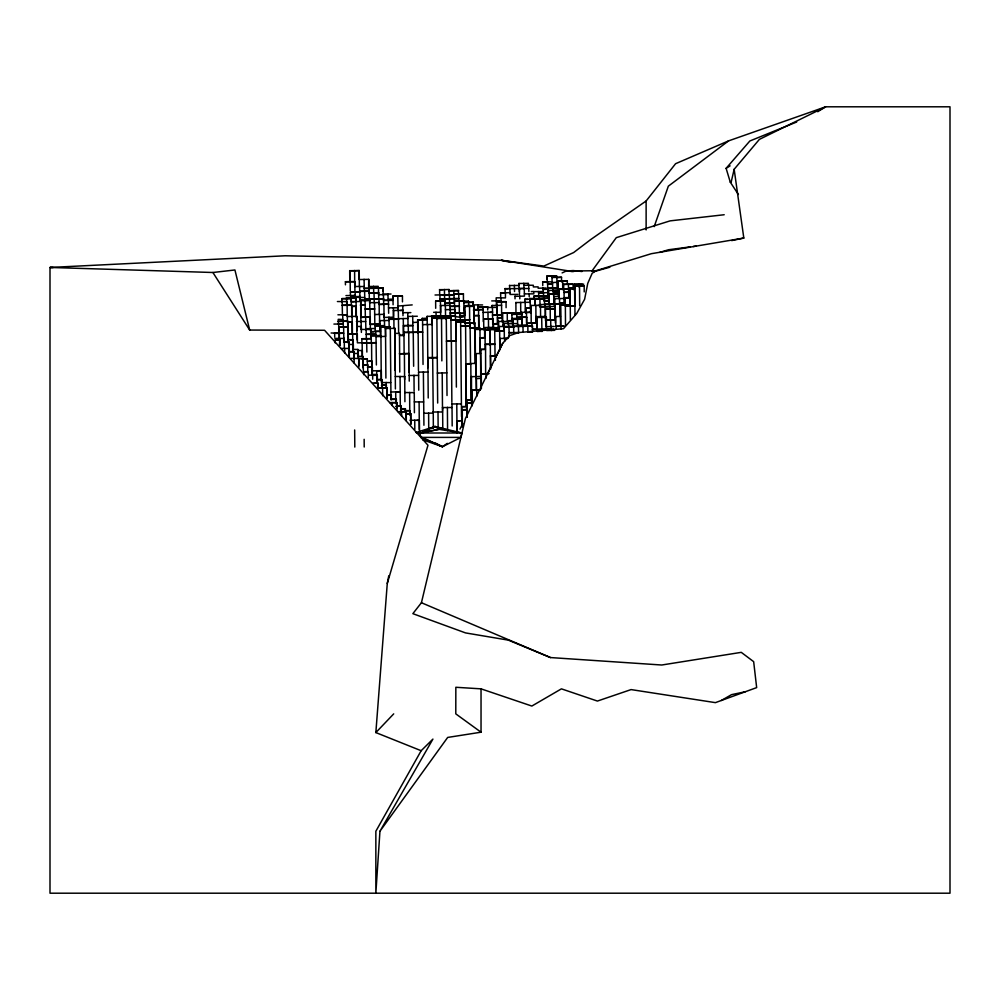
<?xml version="1.0" encoding="UTF-8"?>
<svg xmlns="http://www.w3.org/2000/svg" width="1000" height="1000" viewBox="0 0 1000 1000"><rect width="100%" height="100%" fill="white"/><g stroke="black" fill="none" stroke-linecap="round" stroke-linejoin="round"><path stroke-width="1.5" d="M339.55 346.012L339.775 339.787L335.138 339.75L335.163 342.863M348.95 356.138L349.263 348.425L341.037 348.462M379.938 831.25L375.85 893.2L375.85 831.25L421.163 750.713L432.925 739.087L379.938 831.25L447.675 737.438L481.037 732.2L481.037 688.85L455.838 687.275L455.788 713.863L481.037 732.2M421.163 750.713L375.85 732.575L387.275 583.438L388.762 575.837M422.85 439.85L442.475 446.725L460.925 437.4L461.85 433L435.012 426.512L415.95 432.537M817.712 111.725L825.675 106.8L728.625 140.85L675.575 163.713L646.125 200.987L590.85 239.45L573.65 252.55L543.837 266.075L501.425 260.287L285.15 255.787L50 267.462L50 893.2L950 893.2L950 106.8L825.675 106.8L759.362 139.4L734.163 169.275L731.162 182.138L730.275 182.138L726.112 168.325L749.85 140.988L796.688 122M481.037 688.85L531.85 706.05L561.425 688.85L597.413 701.062L631.075 689.587L715.413 702.638L756.663 687.613L753.662 661.663L741.263 652.35L661.737 665.013L550.487 657.562L508.312 640.125L465.55 632.913L412.863 613.663L421.425 602.725L465.425 418.525L502.663 343.4L509.562 335.675L518.538 332.55L563.5 328.688L576.737 313.475L584.612 299.288L587.762 283.35L592.175 273.275L595.988 270.712L651.338 253.7L743.812 238.05L734.163 169.275M387.275 583.438L427.975 445.238L324.562 330.275L249.675 330.05L212.9 272.5L50 267.462L53.125 267.5M654.2 226.625L668.337 186.175L728.625 140.85M459.963 429.1L462.725 423.575M488.2 372.425L491.637 365.513M495.775 357.225L502.663 343.4M591.763 271.25L616.287 237.662L670.088 220.875L724.2 214.737M375.85 732.575L393.713 713.863M349.775 281.613L349.688 270.738L359.237 270.525L359.363 286.663M345.412 281.712L354.825 281.65L345.412 281.712L345.438 284.812M368.8 288.425L364.162 288.387L383.125 288.113L368.8 288.425L368.725 279.35L359.175 279.562L359.237 270.525M341.875 298.637L351.287 298.575L341.875 298.637L341.763 301.887M350.412 292.175L359.825 292.113L350.412 292.175L350.438 295.763M346.375 298.1L355.788 298.038L346.375 298.1L346.375 298.812M355.363 296.762L350.725 296.725L360.275 296.512C355.138 305.25 384.738 297.562 360.3 300.163M346.675 301.613L337.4 301.537M368.725 279.35L368.638 286.525L378.2 286.325L378.212 288.35M352.825 295.712L355.35 295.512L345.938 295.587M364.137 286.55L354.862 286.475M359.812 291.325L369.237 291.262L359.812 291.325L359.862 297.613M354.275 301.712L351.175 301.688L360.725 301.488L360.887 321.65M351.625 305.25L342.2 305.312L351.625 305.25L351.712 316.438M360.163 300.3L360.275 296.512M347.8 321.213L338.25 321.413L347.8 321.213L347.925 336.975M342.738 319.5L338.225 319.325L338.25 321.413M337.912 314.8L347.337 314.738L342.425 314.975L342.175 301.425M360.725 301.488L360.712 317.337L370.262 317.125L360.712 317.337M364.637 297.512L357.75 297.375M378.663 292.7L369.113 292.913L378.663 292.7L378.713 298.913L383.488 298.812L364.65 298.938L378.713 298.913M351.625 306.25L356.262 306.288L352.55 306.512M338.85 326.9L348.263 326.838L338.85 326.9L338.9 333.375L343.675 333.275L331.087 332.987M339.212 339.05L339.312 332.95L339.35 338.575M347.125 305.062L347.212 316.55L356.763 316.337L356.737 330.85M347.663 321.987L352.3 322.025L347.388 322.275M357.312 333.938L347.762 334.137L357.312 333.938L357.388 342.825L376.213 342.688L363.075 342.975M344.125 338.462L334.85 338.387M379.012 302.613L369.6 302.675L369.562 298.7M387.95 294.613L378.537 294.675L378.488 288.075M379.025 304.413L388.575 304.2L379.025 304.413L378.988 298.625M365.662 321.538L356.388 321.463M361.2 326.562L356.7 326.388M374.613 314.525L384.162 314.325L384.212 320.688M392.912 300.312L383.5 300.375L392.912 300.312L393.013 296.112L402.438 296.038L402.475 301.863M348.725 350.6L348.787 341.825L344.15 341.788M348.225 339.663L352.863 339.7L350.337 339.888M365.712 328.713L375.275 328.5M370.188 324.375L379.738 324.175L370.188 324.375L370.062 308.825C352.875 309.275 386.75 309.075 370.062 308.825M388.475 307.85L397.887 307.787M348.675 344.438L353.312 344.475L353.237 352.287M402.438 296.038L392.875 296.25M361.85 338.725L371.262 338.663L361.85 338.725L361.887 343M370.637 329.525L361.362 329.45M379.575 320.65L389.125 320.438M373.75 331.725L370.65 331.7L380.487 331.2M353.7 358.725L353.787 351.6L349.15 351.562M393.413 310.525L402.962 310.312L403 315.712M397.875 306.062L412.2 304.9M353.212 349.412L357.85 349.45L357.762 356.188M371.238 335.688L380.662 335.625L371.238 335.688L371.3 342.938M380.525 335.775L380.588 326.788L390 326.725L390.012 328.575M384.525 325.688L375.112 325.75L384.525 325.688L384.487 320.4M353.663 353.45L358.3 353.488L358.175 356.362L362.825 356.4L362.887 365.15L367.8 364.913L363.162 364.862M362.225 350.625L357.713 350.45M376.025 336.625L385.575 336.413L385.363 326.688M385.375 328.537L394.938 328.325L395.4 388.938M400.438 310.512L402.962 310.312M390 326.725L380.45 326.925M398.387 318.688L407.938 318.475M362.825 356.4L362.738 364.45M363.188 367.962L363.25 358.512L350.525 358.375M394.938 328.325L395.112 370.45M407.788 316.45L417.337 316.238M362.7 358.825L367.337 358.862L362.425 359.1M403.5 325.625L412.912 325.55L403.5 325.625L403.575 335.575M449.087 295.287C432.413 295.038 466.275 294.837 449.087 295.287L449.05 289.513L439.487 289.713L442.587 289.738M435.037 295L444.588 294.788L442.062 294.988M367.212 361.1L371.85 361.138L369.325 361.325M399.338 333.488L394.837 333.312M412.75 322.488L417.663 322.238M400.262 335.5L403.85 335.425L403.963 332.337L422.788 332.2L408.462 332.512M435.637 301.163L445.05 301.1L435.637 301.163L435.688 308.288M417.638 319.85L427.2 319.65L417.638 319.85L417.75 333.162M377.188 379.5L381.825 379.538L376.912 379.775L376.875 374.55L372.238 374.513L372.312 367.05L367.675 367.013M363.65 374.688L363.625 371.6L368.275 371.637L364.55 371.863M403.85 335.425L399.35 335.238M439.975 298.863L458.95 298.587L439.975 298.863L439.95 294.75M449.05 289.513L448.913 290.763L458.462 290.55L448.913 290.763M422.137 318.438L427.05 318.2M439.55 318.5L436.463 318.475L436.587 316.288L427.175 316.35L427.062 319.788M413.237 332.413L413.638 366.25M440.45 305.55L450 305.338L450.037 309.713M422.6 324.65L432.15 324.438M454 293.9L463.413 293.837L454 293.9L454.038 298.837M376.875 374.55L371.962 374.8L371.85 361.138M432.1 317.812L441.512 317.738L432.1 317.812L432.4 357.812C449.588 357.362 415.725 357.562 432.4 357.812M371.575 342.65L371.788 370.85L381.337 370.65L377.625 370.863M377.212 382.612L377.3 375.138L369.075 375.175M436.025 315.975L445.575 315.775L440.662 316.025L440.588 305.4M432.863 316.512L436.587 316.288M445.4 309.675L454.95 309.475L454.975 313C472.163 312.55 438.3 312.75 454.975 313M454.462 300.925L463.875 300.85L463.975 313.438L459.338 313.4L459.237 300.812L454.462 300.925L454.513 306.475C471.7 306.025 437.825 306.225 454.513 306.475M440.95 316.613L436.45 316.438M454.35 303.225L444.925 303.288L454.35 303.225L454.312 298.55M377.663 386.962L377.775 382.962L373.137 382.925M463.413 293.837L463.462 301.288L458.963 301.1M409.038 353.562L399.487 353.762L409.038 353.562L409.25 381.138M446 315.963L455.412 315.887L446 315.963L445.875 318.412L441.1 318.512L441.087 316.475M445.875 318.412L450.925 318.05L436.6 318.325M473.175 302.375L463.75 302.438L473.312 302.225L473.188 305L473.312 302.225M381.737 385.087L386.375 385.125L381.45 385.375M468.25 301.175L459.237 300.812M450.812 319.988L469.775 319.713L450.812 319.988L450.775 315.85M390.712 382.612L381.438 382.537M455.412 316.45C476.375 321.475 452.938 301.262 474.175 306.238L474.312 323.95M387.163 397.537L387.225 388.038L377.812 388.113L377.775 382.962M459.338 313.4L464.25 313.15L464.275 316L459.5 316.1M455.875 322.013L465.288 321.95L455.875 322.013L456.375 387.088M404.575 376.575L395.3 376.488M464.275 316L459.775 315.812M390.788 392L400.337 391.8L396.613 392.013M474.175 324.212L474.175 306.238M409.075 375.487L418.488 375.412M473.775 309.662L483.2 309.587L473.775 309.662L473.825 315.788L478.738 315.538L474.1 315.5M388.275 395.125L391.362 395.15L387.638 395.375M487.7 309.975L487.675 306.913L478.125 307.113L481.213 307.137M474.712 322.788L465.163 323L474.712 322.788L474.75 327.987C491.938 327.537 458.075 327.738 474.75 327.987M482.6 304.938L473.325 304.862M418.462 372.1L427.875 372.038M395.763 399.775L395.925 403.7M396.2 403.413L396.312 399.2L391.675 399.162M517.95 294.387L510.075 294.462L510.062 292.688L500.513 292.887L503.6 292.913M528.725 288.475L504.975 288.7L508.075 288.725M487.537 307.638L487.675 306.913M483.075 312.413L492.638 312.2L490.1 312.4M509.45 285.525L518.862 285.45M455.887 341.1L446.475 341.175L455.887 341.1L455.725 319.75M396.662 409L396.75 402.537L389.725 402.55M492.025 305.525L501.575 305.325L501.65 315.375M496.637 301.75L506.05 301.688L496.637 301.75L496.662 305.575M483.688 318.988L493.1 318.913L483.688 318.988L483.762 329.725M498.6 301.038L501.125 300.837L491.712 300.912M510.062 292.688L509.888 288.45M518.85 283.525L528.4 283.325L528.425 285.525M400.725 406.312L400.913 412.825M414.125 392.612L404.837 392.537M483.625 329.075C457.413 329.562 497.912 329.575 479.963 329.212L480.138 352.925M396.225 406.138L401.275 406.225L395.95 406.425M501.575 305.325L501.413 301.65M437.3 373.075L446.85 372.863M519.312 288.538L523.95 288.425L523.925 285.338L528.7 285.238L533.337 285.275L533.35 286.95L538.125 286.85L538.138 288.225L546.138 288M523.925 285.338L523.763 283.288M409.925 414.762L409.9 410.625L405.262 410.588L405.387 408.713L400.75 408.675M484.588 327.65L494 327.587L484.588 327.65L484.663 337.837L480.025 337.8L484.938 337.562M514.862 296.325L524.425 296.112L524.4 293.913L533.825 293.85L533.8 291.613L543.212 291.55M532.537 332.25L532.487 326.112L499.325 326.5L499.212 329.55L484.875 329.837L489.513 329.875L489.5 327.725L498.913 327.663L494.425 328.013M406.15 418.175L406.238 411.6L398.013 411.637M502.362 317.538L497.45 317.775L502.088 317.812L502.062 314.95L492.512 315.163L502.062 314.95M502.4 322.212L502.475 312.913L511.887 312.85L511.95 321.6M405.7 414.05L410.75 413.663L406.112 413.625M489.5 327.725L499.2 327.9M493.413 323.775L498.325 323.537M409.9 410.625L407.375 410.812M515.75 302.575L530.075 302.262M489.8 329.613L490.05 344.462C507.238 344.012 473.363 344.212 490.05 344.462M524.4 293.913L524.225 288.3M507.725 321.5L498.45 321.425L498.363 327.812M506.838 313.238L516.388 313.025L516.4 314.637M487.675 307.488L492.45 307.387L492.725 324.225L497.638 323.975L497.587 317.638M498.45 321.425L498.5 328.088L494 327.9M423.612 401.962L414.325 401.887M529.637 299.113L524.725 299.363L527.812 299.387M547.062 279.212L547.175 275.975L556.6 275.9L556.613 277.525M511.887 312.85L511.763 314.6M552.137 281.8L542.587 282.013L545.675 282.038M503.25 323.975L503.413 326.5M517.575 323.638L503.8 323.375L503.688 326.562M480.562 353.425L475.65 353.675L475.825 377.15M525.163 302.512L525.375 312.188M475.725 363.338L465.887 363.825L470.538 363.862L470.075 322.75M512.638 320.513L507.725 320.763L512.362 320.8L512.35 318.463L517.125 318.363M529.637 298.525L548.6 298.25L539.05 298.463L539.025 295.912L534.25 296.012L534.125 298.25M480.737 376.6L480.525 349.45L485.45 349.2M516.388 313.025L520.887 313.2M530.2 299.15L544.525 298.837L530.2 299.15L530.262 308.175L525.625 308.137L525.662 313.1M512.35 318.463L512.225 321.362M551.975 277.488L561.525 277.275L561.562 281.938M504.25 327.262L513.663 327.2L504.25 327.262L504.338 338.537L507.912 338.462M511.9 314.462L521.587 314.113M512.663 323.913L512.762 319.2L522.188 319.137L522.225 325.5L527.013 325.4L527.125 323.237L536.55 323.175L526.987 323.387L527.013 325.4M550.612 283.988L547.525 283.962L552.438 283.725M470.812 363.575L471.087 400.475M547.975 289.237L543.062 289.488L543.05 287.975M423.7 413.288L433.25 413.088L432.675 357.537M556.6 275.9L547.038 276.112M527.413 312.512L531.125 312.288L521.712 312.35L521.613 317.062M525.625 308.137L530.538 307.9L530.575 313.15M504.137 330.737L494.725 330.8L504.137 330.737L504.1 326.4M517.25 317.312L526.663 317.25L517.25 317.312L517.263 319.387L522.188 319.137M535.013 305.062L535.112 298.9L535.15 304.925M552.425 282.55L557.337 282.3L557.388 288.25L547.975 288.312L548 292.663L538.587 292.738L543.225 292.775L543.2 289.35M409.975 420.275L419.387 420.213L416.863 420.412M513.1 326.05L513.212 323.312L513.237 326.613M530.938 305.5L540.487 305.3L540.575 316.7M547.975 288.312L557.525 288.113L557.35 283.475M499.7 338.5L507.7 338.288M513.525 327.337L513.65 326.238L513.7 332.713M554.237 290.5L557.95 290.275L548.4 290.487L548.462 298.4M557.812 290.425L557.888 280.988L567.3 280.925L567.325 284.025M561.525 277.275L557.8 277.5M539.025 295.912L548.175 296.288M552.888 288.062L557.8 287.825M433.1 412.038L442.512 411.962M522.225 325.5L517.587 325.462L527.15 325.262M548.85 294.062L558.4 293.863L548.85 294.062L548.925 304.762M518.013 326.512L532.487 326.112M539.925 304.613L554.4 304.163L544.987 304.225L544.862 307.162M495.363 360.3L495.325 355.613L490.412 355.863L495.05 355.9L494.712 329.375M471.325 376.662L480.875 376.45M540.487 305.3L537.962 305.487M442.475 407.562L451.9 407.5M522.938 326.312L523.112 331.887M559.125 298.263L559.2 289.163L568.612 289.088L563.7 289.337L563.663 284.3L573.075 284.237L573.112 288.888M567.3 280.925L557.75 281.137M563.112 285.587L563.288 290.125M558.263 294L558.387 291.6L558.425 296.625M553.787 296.575L558.7 296.337L558.85 298.363M535.938 316.663L545.487 316.45M451.875 403.963L461.287 403.9M476.25 378.612L481.175 378.375M481.25 388.75L481.138 373.8L489.137 373.587M554.637 298.675L564.188 298.463M551.35 330.588L551.337 329.1L546.425 329.338L546.337 317.3L536.775 317.5L536.875 329.55L553.725 329.05M531.625 323.425L536.825 322.887M531.912 323.137L532.075 327.212M545.438 308.888L554.85 308.825L545.438 308.888L545.525 320.775M554.225 300L554.412 306.7M546.2 306.75L554.688 306.425M568.962 298.225L568.888 288.2L573.8 287.95M573.075 284.237L563.525 284.438M560.588 324.9L560.438 305.113L569.85 305.038L569.725 288.725L574.637 288.475M530.988 332.238L527.888 332.212L531.613 332M555.225 303.888L564.637 303.825L555.225 303.888L555.375 323.013M574.225 290.075L574.325 284.25L583.737 284.188M479.85 390.075L471.85 390.3L480.062 390.25M574.775 306.1L565.35 306.163L574.775 306.1L574.612 285.9L584.175 285.7L584.212 291.9M563.975 289.05L564.225 302.925L559.575 302.887L564.5 302.638M569.788 297.475L564.875 297.725L569.513 297.762L569.487 294.45L569.375 297.875L564.462 298.125L569.1 298.163L569.025 288.05M546.263 327.05L546.337 317.3M466.675 410.962L466.587 400.225L471.5 399.988M564.925 303.538L560 303.788L560.1 316.238M466.637 406.438L461.725 406.688L464.812 406.712M545.938 320.138L555.35 320.075L545.938 320.138L545.988 325.887M560.438 305.113L569.85 305.038M467.137 417.262L467.025 403.113L471.938 402.875M467.075 409.513L462.163 409.762L466.8 409.8L466.725 400.087M584.175 285.7L574.612 285.9M555.6 316.6L560.513 316.363M546.263 326.675L554.275 326.45M461.825 420.662L456.912 420.913L460.012 420.938M564.1 326.087L556.1 326.312L564.312 326.275M447.337 443.338L442.475 446.725L420.925 437.4L419.837 433L438.988 429.338L461.85 433L417.1 433M726.112 168.325L730.1 165.863M721.312 700.487L731.538 694.65L745.312 691.75M431.213 428.675L435.012 426.512L447.912 430.4M562.112 272.913L566.125 271.062L573.188 270.55L582.025 271.525M659.725 252.413L668.512 249.75L690.138 246.9M593.787 271.688L609.9 267.188M731.663 240.6L743.812 238.05M693.225 246.5L696.312 246.088M212.9 272.5L234.925 269.975L249.675 330.05M355.525 270.75L359.1 270.663M582.413 284.35L574.188 284.387M383.175 294.1L391.037 294.025M531.275 291.575L533.663 291.525M558.25 291.75L553.325 291.988L557.975 292.025L557.888 280.988M357.75 296.712L360.138 296.663M568.913 292.1L564 292.35L568.638 292.387L568.612 289.088M388.125 299.275L392.9 299.163M534.113 296.163L548.45 296.012M505.425 292.65L505.462 297.9L496.188 297.825L496.2 300M544.125 300.75L548.9 300.65M360.337 305.15L365.25 304.9L360.613 304.862M474.038 306.375L464.613 306.438M483.95 307.125L487.537 307.05M549.938 309.075L549.913 306.525L540.363 306.737L545 306.775L544.987 304.225M473.363 310.087L476.95 310.012M402.975 312.7L410.85 312.625M433.612 312.312L440.637 312.3L440.412 301.062M393.6 317.2L384.05 317.413L383.938 304.163M393.888 319.062C376.7 319.513 410.575 319.312 393.888 319.062L393.963 328.7M543.8 317.488L546.2 317.438M333.913 324.075L343.325 324.012L338.413 324.263L338.387 321.275M510.688 323.512L513.075 323.462M465.6 325.812C448.413 326.262 482.287 326.062 465.6 325.812L466.225 406.975M334.387 333.188L339.175 333.088M532.513 329.225L546.425 329.338M371.087 334.137C353.9 334.588 387.775 334.387 371.087 334.137L371.125 338.812M542.212 331.262L537.3 331.512L537.288 329.125M336.062 340.012L339.775 339.787L339.825 345.588M348.65 341.962L343.875 342.062L343.625 326.8M353.65 351.75L348.875 351.85L348.787 341.825M360.725 358.713L363.113 358.663M367.4 367.3L372.175 367.188M377.163 375.275L372.375 375.387L372.312 367.05M488.162 373.787L481.138 373.8M375.25 383.15L377.638 383.1M387.088 388.188L379.225 388.263M391.4 399.45L396.175 399.338M393.038 402.762L396.613 402.688M400.462 408.963L405.25 408.862M401.325 411.85L406.1 411.75M595.988 270.712L566.125 271.062L573.85 271.512M420.925 437.4L460.925 437.4M349.688 270.738L354.325 270.775M568.888 288.2L573.525 288.238M569.725 288.725L574.362 288.762L574.325 284.25M559.062 289.3L563.7 289.337M534.975 299.05L539.612 299.088M543.987 300.9L548.625 300.938L548.538 290.35M492.45 307.387L497.1 307.425L497.15 315.2M502.337 313.05L521.163 312.925L521.175 314.538L516.675 314.35M436.163 315.837L431.525 315.8L431.538 316.675M446.012 318.288L441.375 317.887M512.625 319.35L517.263 319.387M531.487 323.038L536.125 323.075L536.075 316.525M493 323.938L498.05 323.812M513.513 326.325L518.15 326.425M532.375 329.375L537.013 329.412L536.912 317.362M554.712 330.337L546.712 330.55L546.7 329.062M518.612 332.463L509.062 332.675L512.163 332.7M380.213 331.488L375.712 331.312L375.737 335.875M403.825 332.475L406.912 332.5M335.8 333.35L338.9 333.375M480.525 349.45L485.175 349.487L485.012 329.7M466.587 400.225L471.225 400.262M467.025 403.113L471.662 403.15M572.337 271.5L501.425 260.287L510.525 262.375M421.425 602.725L550.487 657.562M422.05 437.4L442.475 446.725L435.575 443.137M730.275 182.138L738.4 194.513M579.525 285.663L579.688 305.825M579.1 284.15L579.125 287.15M574.75 285.763L574.975 315.262M570.275 305.912L570.375 319.875M569.862 288.587L570 306.2M568.438 284.188L568.475 289.237M565.35 304.862L565.5 324.7M565.013 297.587L565.075 305.15M564.6 297.987L564.5 303.962M562.663 280.887L562.725 289.163M561.013 326.062L561.038 329.175M560.575 304.962L560.737 326.35M560.138 303.637L560.237 316.637M559.725 302.738L559.725 304.062M559.55 298.425L559.575 302.887M559.2 289.163L559.275 298.712M556.888 277.238L556.925 282.562M556.237 326.175L556.25 328.95M555.737 316.462L555.812 326.463M554.775 298.525L554.938 320.438M553.763 293.825L553.837 303.988M553.312 290.238L553.35 294.938M553.025 287.925L552.9 290.775M552.562 282.413L552.612 288.35M551.962 275.863L552.163 284M551.175 326.425L551.2 329.237M550.712 320.037L550.763 325.788M550.212 308.788L550.3 320.4M549.763 304.125L549.775 306.663M548.987 293.925L549.062 304.288M548.112 288.175L548.162 295.038M547.663 283.825L547.688 288.012M547.5 281.762L547.525 283.962M547.175 275.975L547.225 282.05M545.275 306.488L545.35 316.6M544.525 298.837L544.562 304.65M543.663 295.95L543.688 298.5M543.5 292.488L543.538 296.25M542.725 281.863L542.75 285.625M541.688 317.262L541.938 331.55M539.888 298.8L540.087 307.262M538.575 291.512L538.75 296.2M535.85 305.262L535.988 323.25M534.25 296.012L534.275 298.562M531.075 305.363L531.213 323.125M529.775 298.387L529.8 302.55M529.175 293.812L529.2 296.675M528.7 285.238L528.888 291.625M527.85 326.075L527.888 332.212M526.663 317.25L526.725 324.487M526.487 312.25L526.575 323.188M525.763 308L525.8 312.962M524.862 299.212L524.888 302.162M522.025 317.213L522.087 324.975M521.712 312.35L521.75 317.5M520.662 302.337L520.737 312.613M519.788 296.075L519.8 298.85M519.487 294.4L519.45 288.4L519.325 291.537M518.987 283.387L519.025 287.55M518.425 326.138L518.625 333.125M517.537 319.1L517.587 325.462M516.812 314.212L516.85 318.637M515.887 302.438L515.962 312.725M515 296.175L515.025 298.837M514.362 285.275L514.55 291.562M512.762 319.2L512.8 323.738M509.588 285.375L509.613 288.738M509.025 327.163L509.1 337M508.575 323.275L508.75 327.438M507.863 320.613L507.887 324.012M507.25 312.812L507.312 321.538M506.05 301.688L506.1 307.663M505.112 288.55L505.15 292.925M504.613 338.263L504.637 341.388M503.8 323.375L503.825 326.675M503.225 321.325L503.275 326.65M502.475 312.913L502.537 322.163M501.125 300.837L501.138 301.925M500.962 297.725L500.988 300.988M500.65 292.75L500.675 296.688M499.837 338.363L499.925 349.888M499.637 330.562L499.762 347.15M499.325 326.5L499.363 330.838M497.425 314.913L497.5 324.125M496.938 305.287L497.013 314.8M496.488 300.8L496.525 304.988M494.275 327.625L494.3 329.775M493.55 323.638L493.45 328.062M493.1 318.913L493.175 328.387M492.163 305.387L492.175 307.675M490.55 355.725L490.65 369.125M490.325 344.188L490.5 367.788M489.8 329.588L489.913 344.825M489.363 327.55L489.387 330.688M488.462 318.875L488.537 328.8M487.987 312.162L488.038 318.175M486.05 373.562L486.087 378.188M485.55 344.288L485.637 373.913M483.038 306.863L483.288 321.587M481.275 373.663L481.388 388.587M480.662 349.312L480.9 378.65M480.163 337.663L480.288 353.713M479.675 327.738L479.688 329.487M478.738 315.538L478.85 329.175M478.562 309.55L478.7 327.8M478.263 306.975L478.15 309.975L478.1 304.75M476.763 390.05L476.812 396.287M476.388 378.475L476.488 390.337M476.238 376.413L476.35 390.838M475.788 353.537L475.962 376.7M475.188 329.312L475.45 363.625M475.025 327.7L475.312 363.762M474.575 322.938L474.625 328.338M471.987 390.15L471.962 405.988M471.463 376.512L471.538 404.15M469.538 306.2L469.675 324.15M468.663 302.188L468.7 306.125M468.387 301.038L468.387 302.475M467.163 402.975L467.275 416.987M466.025 363.688L466.362 406.725M465.288 321.95L465.325 326.1M465.138 319.675L465.163 323M464.75 306.3L464.862 319.962M463.738 301L463.75 302.438M462.3 409.613L462.3 426.812M461.863 406.538L461.875 426.6M460.65 321.912L461.525 416.65M460.2 316.337L460.375 322.2M459.888 312.75L459.925 316.625M458.775 293.8L458.825 301.238M458.462 290.55L458.5 294.088M457.05 420.775L457.15 432.65M456.788 403.725L457.013 432.788M455.412 315.887L455.45 320.025M455.25 312.712L455.275 316.588M454.787 306.188L454.837 313.488M453.825 290.512L453.862 295.188M452.013 403.825L452.175 425.988M451.388 340.925L451.863 402.425M450.925 318.05L451.112 341.213M450.475 312.825L450.5 316.137M450.312 309.438L450.375 317.175M449.837 303.038L449.875 306.438M449.562 303.325L449.363 295M447.4 407.312L447.575 430.613M446.287 318.012L447.025 395.513M445.363 305.3L445.6 318.688M444.888 298.612L445.087 305.587M444.412 289.462L444.613 298.9M442.625 407.413L442.775 428.312M442.212 372.825L442.5 410.5M441.512 317.738L441.85 360.887M440.938 315.738L440.962 318.65M440.112 298.725L440.138 301.35M439.625 289.575L439.663 293.675M438.013 411.788L438.125 426.775M436.875 317.7L437.675 403.038M436 312.262L436.175 316.712M433.237 411.887L433.363 428.212M431.95 316.25L432.013 324.575M428.612 413.05L428.738 429.675M427.9 357.638L428.212 397.987M427.512 324.4L427.837 367.762M427.175 316.35L427.238 324.688M423.375 371.85L423.925 425.25M422.562 319.6L423.038 364.462M422.275 318.3L422.287 319.887M419.387 420.213L419.475 432.45M419.1 401.788L419.325 429.538M418.6 371.962L418.738 390.163M418.15 332.163L418.45 370.562M417.775 319.713L417.875 332.45M414.75 420.175L414.812 429.35M413.988 375.238L414.113 391.163M414.263 392.463L414.412 412.725M412.7 316.2L412.962 331.737M410.75 413.663L410.838 424.263M410.613 413.812L410.7 424.4M409.613 392.425L409.787 414.9M408.738 332.225L409.05 372.375M408.275 325.513L408.325 333.25M407.925 316.3L408 325.8M407.75 312.6L407.775 315.163M406.238 411.6L406.312 420.775M405.387 408.713L405.412 411.825M404.712 376.425L404.913 401.7M404.4 353.525L404.6 379.5M403.963 332.337L404.125 353.8M403.3 318.438L403.438 335.712M402.788 305.812L402.825 310.45M401.6 411.562L401.637 416.15M401.275 406.225L401.188 412.375M400.075 376.388L400.312 406.475M399.475 333.35L399.762 372.062M398.325 310.275L398.638 332.775M397.8 296L398.05 310.562M396.75 402.537L396.812 410.15M396.312 399.2L396.35 403.562M395.7 391.763L395.788 402.825M393.55 310.375L393.612 319.35M393.387 307.6L393.45 315.975M393.013 296.112L393.088 304.8M392.113 402.5L392.137 405.562M391.362 395.15L391.262 399.588M390.3 328.288L390.988 399.875M388.963 317.162L389.175 327.4M388.413 300.125L388.65 313.275M387.95 294L388.137 300.413M387.225 388.038L387.3 398.237M386.863 394.75L386.838 391.737L386.712 394.038M386.375 385.125L386.388 388.062M386.213 382.425L386.25 388.188M385.513 328.4L385.9 378.088M383.625 298.663L383.663 304.45M383.45 294.438L383.488 298.812M383.125 288.113L383.175 294.713M382.987 288.25L383.013 291.25M382.587 388L382.65 395.75M381.825 379.538L381.887 387.312M381.688 379.675L381.75 388.025M381.337 370.65L381.425 381.05M380.938 336.375L381.287 381.188M380.588 326.788L380.662 336.662M380.025 325.5L380.075 331.637M379.712 320.513L379.75 325.788M379.525 314.288L379.6 324.312M379.15 302.462L379.25 314.562M377.3 375.138L377.35 382.663M376.7 370.613L376.775 379.25M376.012 335.588L376.388 364.963M375.1 324.125L375.3 331.737M374.513 302.425L374.825 324.412M374.025 292.663L374.237 302.712M373.55 286.288L373.75 292.95M372.65 375.1L372.688 379.225M370.775 329.375L370.812 334.425M370.625 328.462L370.65 331.7M370.262 317.125L370.35 328.75M369.712 300.087L369.787 309.113M369.237 291.262L369.288 298.975M369.075 288.137L369.113 292.913M368.275 371.637L368.312 377.337M367.8 364.913L367.725 372.562M367.337 358.862L367.388 365.887M366.625 338.625L366.863 352.075M366.138 329.338L366.35 338.913M365.625 317.087L365.863 329.625M365.075 300.05L365.35 317.375M364.6 291.225L364.8 300.338M364.087 279.312L364.325 291.5M364.15 439.312L364.212 447.013M363.25 358.512L363.338 370.4M362.362 350.487L362.4 356.225M362.163 342.713L362.262 356.75M361.337 326.425L361.388 332.413M361.163 321.362L361.225 329.588M359.637 286.375L359.688 292.25M358.825 367.25L358.75 358.338L358.675 365.913M358.3 353.488L358.338 358.762M357.85 349.45L357.9 356.637M357.175 334.075L357.225 340M356.763 316.337L356.887 333.338M356.262 306.288L356.35 316.913M356.087 301.45L356.213 317.062M355.788 298.038L355.812 301.725M355.637 296.475L355.675 300.95M355.35 295.512L355.363 297.438M355.188 292.075L355.213 295.663M354.825 281.65L354.913 292.362M354.6 270.487L354.725 286.625M354.113 358.3L354.15 362.975M354.663 429.95L354.8 447.075M353.787 351.6L353.837 358.587M353.312 344.475L353.375 352.188M352.863 339.7L352.938 349.7M352.675 333.9L352.762 346.037M352.3 322.025L352.4 334.175M352.125 316.3L352.25 332.95M351.763 305.1L351.85 316.588M351.287 298.575L351.337 305.287M351.15 298L351.175 301.688M350.863 296.588L350.875 298.275M350.712 295.475L350.725 296.725M350.188 281.613L350.262 290.788M349.825 270.587L349.913 281.9M349.325 356.975L349.263 348.425L349.175 355.75M348.263 326.838L348.387 343.225M348.125 326.975L348.237 342.512M347.663 321.35L347.762 334.137M347.337 314.738L347.375 320.8M346.812 301.462L346.85 305.35M346.65 298.538L346.7 305.275M344.625 348.387L344.65 353.013M344.263 338.325L344.35 348.675M343.162 321.163L343.35 327.075M342.7 314.7L342.887 321.45M339.625 338.288L339.688 345.737M338.688 323.975L338.75 333.263M334.675 332.912L334.7 337.125M646.125 200.987L646.125 229.938M435.012 426.512L421.012 433L438.988 429.338L435.012 426.512"/></g></svg>
